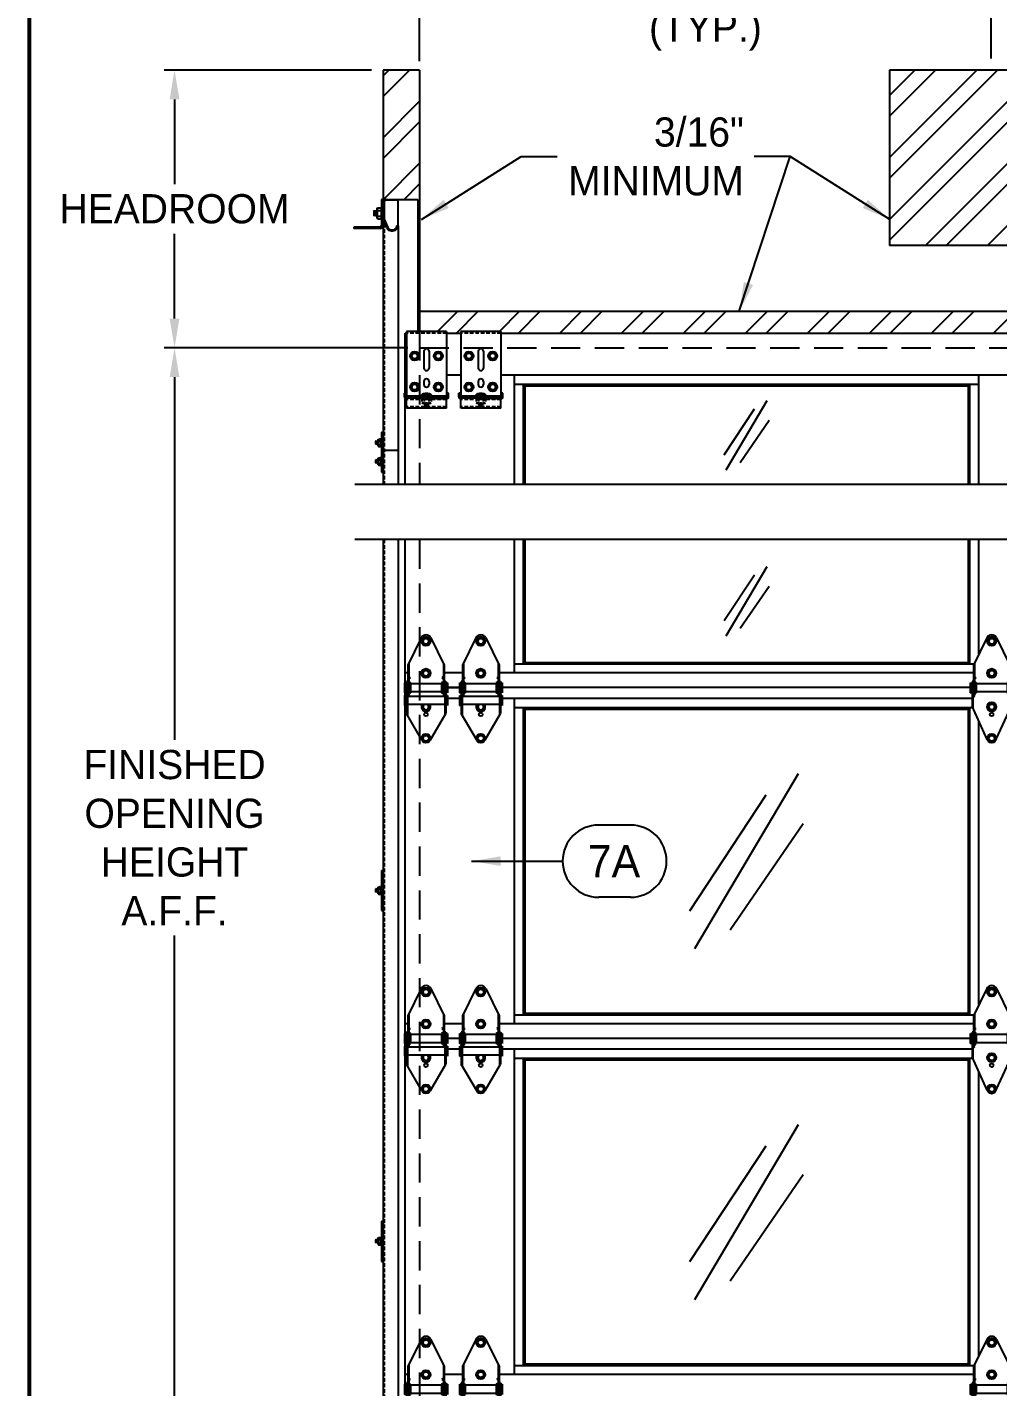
# Model space of a CAD drawing. Extents: x 541 to 3394, y 680 to 943.
# Drawn here: x 3056.9 to 3123.3, y 764.3 to 857.3 of the extents above; entities that cross this region are included whole.
import ezdxf

# ---------------------------------------------------------------- set-up
doc = ezdxf.new("R2010")
doc.units = 0
doc.header["$MEASUREMENT"] = 0
for name, pattern in [('CENTER', [2, 1.25, -0.25, 0.25, -0.25]), ('CENTER2', [1.125, 0.75, -0.125, 0.125, -0.125]), ('HIDDEN', [0.375, 0.25, -0.125])]:
    doc.linetypes.add(name, pattern=pattern)
doc.layers.get('0').update_dxf_attribs({"linetype": 'CONTINUOUS'})
doc.layers.get('DEFPOINTS').update_dxf_attribs({"linetype": 'CONTINUOUS'})
for name, color, linetype in [('CENTER2', 1, 'CENTER2'), ('CENTERLINES', 5, 'CENTER'), ('HEAVY', 5, 'CONTINUOUS'), ('LIGHT', 1, 'CONTINUOUS'), ('MEDIUM', 2, 'CONTINUOUS'), ('RED', 1, 'CONTINUOUS'), ('SHAFT', 3, 'CONTINUOUS'), ('XLIGHT', 3, 'CONTINUOUS')]:
    doc.layers.add(name, color=color, linetype=linetype)
doc.dimstyles.get("Standard").update_dxf_attribs({"dimtxt": 2, "dimasz": 2, "dimexe": 0.7, "dimexo": 0.8, "dimgap": 0.7, "dimtad": 0, "dimtih": 1, "dimtoh": 1, "dimdec": 4, "dimzin": 0, "dimtxsty": 'STANDARD', "dimcen": 0.09, "dimazin": 3, "dimtfac": 1, "dimtdec": 4, "dimtofl": 0, "dimtmove": 0, "dimatfit": 3, "dimtolj": 1, "dimtzin": 0})
pattern_1 = [(45, (-3103.1818, -756.8592), (-2.1213203, 2.1213203), []), (45, (-3101.7676, -756.8592), (-2.1213203, 2.1213203), [])]

# ---------------------------------------------------------------- blocks, each defined once
blk = doc.blocks.new('*D3')
at = {"color": 0, "linetype": 'BYBLOCK'}
for p, q in [((3082.928, 835.374), (3066.244, 835.374)), ((3066.944, 833.374), (3066.944, 808.557)), ((3066.944, 717.486), (3066.944, 795.157)), ((3069.091, 715.486), (3066.244, 715.486))]:
    blk.add_line(p, q, dxfattribs=at)
for points in [[(3066.61, 833.374), (3067.277, 833.374), (3066.944, 835.374)], [(3066.61, 717.486), (3067.277, 717.486), (3066.944, 715.486)]]:
    blk.add_solid(points, dxfattribs=at)
at = {"layer": 'DEFPOINTS', "color": 0, "linetype": 'BYBLOCK'}
for p in [(3066.944, 835.374), (3083.728, 835.374), (3069.891, 715.486)]:
    blk.add_point(p, dxfattribs=at)
at = {"color": 0, "linetype": 'BYBLOCK', "insert": (3066.944, 801.857), "char_height": 2, "attachment_point": 5}
blk.add_mtext('\\A1;FINISHED\\POPENING\\PHEIGHT\\PA.F.F.', dxfattribs=at)
blk = doc.blocks.new('*D5')
at = {"color": 0, "linetype": 'BYBLOCK'}
for p, q in [((3083.728, 855.174), (3083.728, 861.043)), ((3122.858, 855.174), (3122.858, 861.043)), ((3085.728, 860.343), (3089.259, 860.343)), ((3120.858, 860.343), (3117.326, 860.343))]:
    blk.add_line(p, q, dxfattribs=at)
for points in [[(3085.728, 860.676), (3085.728, 860.01), (3083.728, 860.343)], [(3120.858, 860.676), (3120.858, 860.01), (3122.858, 860.343)]]:
    blk.add_solid(points, dxfattribs=at)
at = {"layer": 'DEFPOINTS', "color": 0, "linetype": 'BYBLOCK'}
for p in [(3122.858, 860.343), (3083.728, 854.374), (3122.858, 854.374)]:
    blk.add_point(p, dxfattribs=at)
at = {"color": 0, "linetype": 'BYBLOCK', "insert": (3103.293, 860.343), "char_height": 2, "attachment_point": 5}
blk.add_mtext('\\A1;1/2 OF A STEEL\\PFRAMED OPENING\\P(TYP.)', dxfattribs=at)
blk = doc.blocks.new('*D6')
at = {"color": 0, "linetype": 'BYBLOCK'}
for p, q in [((3080.428, 854.374), (3066.244, 854.374)), ((3066.944, 852.374), (3066.944, 846.574)), ((3066.944, 837.374), (3066.944, 843.174)), ((3082.928, 835.374), (3066.244, 835.374))]:
    blk.add_line(p, q, dxfattribs=at)
for points in [[(3066.61, 852.374), (3067.277, 852.374), (3066.944, 854.374)], [(3066.61, 837.374), (3067.277, 837.374), (3066.944, 835.374)]]:
    blk.add_solid(points, dxfattribs=at)
at = {"layer": 'DEFPOINTS', "color": 0, "linetype": 'BYBLOCK'}
for p in [(3081.228, 854.374), (3066.944, 835.374), (3083.728, 835.374)]:
    blk.add_point(p, dxfattribs=at)
at = {"color": 0, "linetype": 'BYBLOCK', "insert": (3066.944, 844.874), "char_height": 2, "attachment_point": 5}
blk.add_mtext('\\A1;HEADROOM', dxfattribs=at)
blk = doc.blocks.new('*D7')
at = {"color": 0, "linetype": 'BYBLOCK'}
for p, q in [((3083.728, 854.975), (3083.728, 868.589)), ((3204.728, 855.174), (3204.728, 868.589)), ((3085.728, 867.889), (3122.893, 867.889)), ((3202.728, 867.889), (3165.626, 867.889))]:
    blk.add_line(p, q, dxfattribs=at)
for points in [[(3085.728, 868.223), (3085.728, 867.556), (3083.728, 867.889)], [(3202.728, 868.223), (3202.728, 867.556), (3204.728, 867.889)]]:
    blk.add_solid(points, dxfattribs=at)
at = {"layer": 'DEFPOINTS', "color": 0, "linetype": 'BYBLOCK'}
for p in [(3083.728, 867.889), (3083.728, 854.175), (3204.728, 854.374)]:
    blk.add_point(p, dxfattribs=at)
at = {"color": 0, "linetype": 'BYBLOCK', "insert": (3144.26, 867.889), "char_height": 2, "attachment_point": 5}
blk.add_mtext('\\A1;FINISHED OPENING WIDTH', dxfattribs=at)
blk = doc.blocks.new('A$C66513317')
at = {"layer": 'LIGHT', "color": 1}
for p, q in [((0.008, 1.5), (0, 1.483)), ((0, 1.437), (0.008, 1.5)), ((0, 1.284), (0, 1.483)), ((0.023, 1.466), (0, 1.329)), ((0.008, 1.284), (0, 1.284)), ((0.023, 1.466), (0.008, 1.5)), ((0.008, 1.284), (0.039, 1.466)), ((0.023, 1.25), (0.008, 1.284)), ((0.023, 1.25), (0.055, 1.5)), ((0.039, 1.466), (0.023, 1.466)), ((0.023, 1.25), (0.039, 1.284)), ((0.055, 1.5), (0.039, 1.466)), ((0.07, 1.466), (0.039, 1.284)), ((0.055, 1.284), (0.039, 1.284)), ((0.07, 1.466), (0.055, 1.5)), ((0.055, 1.284), (0.086, 1.466)), ((0.07, 1.25), (0.055, 1.284)), ((0.07, 1.25), (0.102, 1.5)), ((0.086, 1.466), (0.07, 1.466)), ((0.07, 1.25), (0.086, 1.284)), ((0.102, 1.5), (0.086, 1.466)), ((0.117, 1.466), (0.086, 1.284)), ((0.102, 1.284), (0.086, 1.284)), ((0.117, 1.466), (0.102, 1.5)), ((0.102, 1.284), (0.133, 1.466)), ((0.117, 1.25), (0.102, 1.284)), ((0.117, 1.25), (0.148, 1.5)), ((0.133, 1.466), (0.117, 1.466)), ((0.117, 1.25), (0.133, 1.284)), ((0.148, 1.5), (0.133, 1.466)), ((0.152, 1.397), (0.133, 1.284)), ((0.148, 1.284), (0.133, 1.284)), ((0.152, 1.492), (0.148, 1.5)), ((0.148, 1.284), (0.152, 1.306)), ((0.152, 1.276), (0.148, 1.284)), ((0.152, 1.594), (0.172, 1.627)), ((0.152, 1.156), (0.152, 1.594)), ((0.152, 1.156), (0.172, 1.122)), ((0.172, 1.627), (0.34, 1.627)), ((0.172, 1.501), (0.34, 1.501)), ((0.172, 1.249), (0.34, 1.249)), ((0.172, 1.122), (0.34, 1.122)), ((0.34, 1.687), (0.377, 1.687)), ((0.34, 1.062), (0.34, 1.687)), ((0.34, 1.062), (0.377, 1.062))]:
    blk.add_line(p, q, dxfattribs=at)
for centre, radius, start, end in [((0.429, 1.604), 0.277, 182.12184, 201.72471), ((0.584, 1.373), 0.432, 162.70803, 196.69401), ((0.429, 1.146), 0.277, 158.27529, 177.87816)]:
    blk.add_arc(centre, radius, start, end, dxfattribs=at)
at = {"layer": 'SHAFT', "color": 2}
for p, q in [((0.377, 2.75), (0.497, 2.75)), ((0.377, 2.75), (0.377, 0)), ((0.497, 2.75), (0.497, 0)), ((0.377, 0), (0.497, 0))]:
    blk.add_line(p, q, dxfattribs=at)
blk = doc.blocks.new('A$C56B46C00')
at = {"color": 2}
for p, q in [((1.88, 114.122), (2, 114.122)), ((1.88, 111.372), (2, 111.372))]:
    blk.add_line(p, q, dxfattribs=at)
at = {"layer": 'LIGHT', "color": 1}
for p, q in [((1.585, 129.412), (1.614, 129.463)), ((1.585, 128.756), (1.585, 129.412)), ((1.614, 129.463), (1.866, 129.463)), ((1.895, 129.412), (1.866, 129.463)), ((1.895, 128.756), (1.895, 129.412)), ((1.37, 129.246), (1.387, 129.272)), ((1.387, 129.272), (1.37, 129.062)), ((1.37, 129.246), (1.37, 128.917)), ((1.38, 128.931), (1.37, 128.917)), ((1.411, 129.238), (1.38, 128.931)), ((1.395, 128.931), (1.38, 128.931)), ((1.387, 129.272), (1.411, 129.238)), ((1.395, 128.931), (1.427, 129.238)), ((1.419, 128.897), (1.395, 128.931)), ((1.427, 129.238), (1.411, 129.238)), ((1.45, 129.272), (1.419, 128.897)), ((1.442, 128.931), (1.419, 128.897)), ((1.427, 129.238), (1.45, 129.272)), ((1.473, 129.238), (1.442, 128.931)), ((1.458, 128.931), (1.442, 128.931)), ((1.45, 129.272), (1.473, 129.238)), ((1.458, 128.931), (1.489, 129.238)), ((1.481, 128.897), (1.458, 128.931)), ((1.489, 129.238), (1.473, 129.238)), ((1.512, 129.272), (1.481, 128.897)), ((1.505, 128.931), (1.481, 128.897)), ((1.489, 129.238), (1.512, 129.272)), ((1.536, 129.238), (1.505, 128.931)), ((1.52, 128.931), (1.505, 128.931)), ((1.512, 129.272), (1.536, 129.238)), ((1.52, 128.931), (1.552, 129.238)), ((1.544, 128.897), (1.52, 128.931)), ((1.552, 129.238), (1.536, 129.238)), ((1.575, 129.272), (1.544, 128.897)), ((1.567, 128.931), (1.544, 128.897)), ((1.552, 129.238), (1.575, 129.272)), ((1.585, 129.104), (1.567, 128.931)), ((1.583, 128.931), (1.567, 128.931)), ((1.575, 129.272), (1.585, 129.258)), ((1.583, 128.931), (1.585, 128.951)), ((1.585, 128.928), (1.583, 128.931)), ((1.585, 128.756), (1.614, 128.705)), ((1.614, 129.273), (1.866, 129.273)), ((1.614, 128.895), (1.866, 128.895)), ((1.614, 128.705), (1.866, 128.705)), ((1.895, 128.756), (1.866, 128.705)), ((1.503, 113.45), (1.511, 113.512)), ((1.511, 113.512), (1.503, 113.495)), ((1.527, 113.478), (1.511, 113.512)), ((1.527, 113.262), (1.558, 113.512)), ((1.558, 113.512), (1.543, 113.478)), ((1.574, 113.478), (1.558, 113.512)), ((1.574, 113.262), (1.605, 113.512)), ((1.605, 113.512), (1.589, 113.478)), ((1.621, 113.478), (1.605, 113.512)), ((1.621, 113.262), (1.652, 113.512)), ((1.652, 113.512), (1.636, 113.478)), ((1.656, 113.504), (1.652, 113.512)), ((1.656, 113.606), (1.675, 113.64)), ((1.656, 113.168), (1.656, 113.606)), ((1.675, 113.64), (1.843, 113.64)), ((1.675, 113.513), (1.843, 113.513)), ((1.843, 113.075), (1.843, 113.7)), ((1.843, 113.7), (1.88, 113.7)), ((1.503, 113.296), (1.503, 113.495)), ((1.527, 113.478), (1.503, 113.342)), ((1.511, 113.296), (1.503, 113.296)), ((1.511, 113.296), (1.543, 113.478)), ((1.527, 113.262), (1.511, 113.296)), ((1.543, 113.478), (1.527, 113.478)), ((1.527, 113.262), (1.543, 113.296)), ((1.574, 113.478), (1.543, 113.296)), ((1.558, 113.296), (1.543, 113.296)), ((1.558, 113.296), (1.589, 113.478)), ((1.574, 113.262), (1.558, 113.296)), ((1.589, 113.478), (1.574, 113.478)), ((1.574, 113.262), (1.589, 113.296)), ((1.621, 113.478), (1.589, 113.296)), ((1.605, 113.296), (1.589, 113.296)), ((1.605, 113.296), (1.636, 113.478)), ((1.621, 113.262), (1.605, 113.296)), ((1.636, 113.478), (1.621, 113.478)), ((1.621, 113.262), (1.636, 113.296)), ((1.656, 113.409), (1.636, 113.296)), ((1.652, 113.296), (1.636, 113.296)), ((1.652, 113.296), (1.656, 113.318)), ((1.656, 113.288), (1.652, 113.296)), ((1.656, 113.168), (1.675, 113.135)), ((1.675, 113.261), (1.843, 113.261)), ((1.675, 113.135), (1.843, 113.135)), ((1.843, 113.075), (1.88, 113.075)), ((1.511, 112.231), (1.503, 112.214)), ((1.503, 112.168), (1.511, 112.231)), ((1.503, 112.015), (1.503, 112.214)), ((1.527, 112.197), (1.503, 112.06)), ((1.511, 112.015), (1.503, 112.015)), ((1.527, 112.197), (1.511, 112.231)), ((1.511, 112.015), (1.543, 112.197)), ((1.527, 111.981), (1.511, 112.015)), ((1.527, 111.981), (1.558, 112.231)), ((1.543, 112.197), (1.527, 112.197)), ((1.527, 111.981), (1.543, 112.015)), ((1.558, 112.231), (1.543, 112.197)), ((1.574, 112.197), (1.543, 112.015)), ((1.558, 112.015), (1.543, 112.015)), ((1.574, 112.197), (1.558, 112.231)), ((1.558, 112.015), (1.589, 112.197)), ((1.574, 111.981), (1.558, 112.015)), ((1.574, 111.981), (1.605, 112.231)), ((1.589, 112.197), (1.574, 112.197)), ((1.574, 111.981), (1.589, 112.015)), ((1.605, 112.231), (1.589, 112.197)), ((1.621, 112.197), (1.589, 112.015)), ((1.605, 112.015), (1.589, 112.015)), ((1.621, 112.197), (1.605, 112.231)), ((1.605, 112.015), (1.636, 112.197)), ((1.621, 111.981), (1.605, 112.015)), ((1.621, 111.981), (1.652, 112.231)), ((1.636, 112.197), (1.621, 112.197)), ((1.621, 111.981), (1.636, 112.015)), ((1.652, 112.231), (1.636, 112.197)), ((1.656, 112.128), (1.636, 112.015)), ((1.652, 112.015), (1.636, 112.015)), ((1.656, 112.223), (1.652, 112.231)), ((1.652, 112.015), (1.656, 112.037)), ((1.656, 112.007), (1.652, 112.015)), ((1.656, 112.325), (1.675, 112.358)), ((1.656, 111.887), (1.656, 112.325)), ((1.656, 111.887), (1.675, 111.853)), ((1.675, 112.358), (1.843, 112.358)), ((1.675, 112.232), (1.843, 112.232)), ((1.675, 111.98), (1.843, 111.98)), ((1.675, 111.853), (1.843, 111.853)), ((1.843, 112.418), (1.88, 112.418)), ((1.843, 111.793), (1.843, 112.418)), ((1.843, 111.793), (1.88, 111.793))]:
    blk.add_line(p, q, dxfattribs=at)
for centre, radius, start, end in [((2.001, 129.428), 0.416, 182.12184, 201.72471), ((1.479, 129.428), 0.416, 338.27529, 357.87816), ((2.212, 129.084), 0.627, 162.42253, 197.57747), ((2.001, 128.741), 0.416, 158.27529, 177.87816), ((1.268, 129.084), 0.627, 342.42253, 17.57747), ((1.479, 128.741), 0.416, 2.12184, 21.72471), ((1.933, 113.616), 0.277, 182.12184, 201.72471), ((2.088, 113.385), 0.432, 162.70803, 196.69401), ((1.933, 113.158), 0.277, 158.27529, 177.87816), ((1.933, 112.335), 0.277, 182.12184, 201.72471), ((2.088, 112.104), 0.432, 162.70803, 196.69401), ((1.933, 111.877), 0.277, 158.27529, 177.87816)]:
    blk.add_arc(centre, radius, start, end, dxfattribs=at)
at = {"layer": 'RED', "color": 1, "linetype": 'HIDDEN'}
for p, q in [((2.066, 128.753), (2.066, 110.527)), ((2.066, 106.764), (2.066, 0))]:
    blk.add_line(p, q, dxfattribs=at)
at = {"layer": 'SHAFT', "color": 3}
for p, q in [((1.998, 130.046), (1.895, 130.046)), ((1.895, 130.046), (1.895, 128.255)), ((2, 130.046), (2, 128.255)), ((0, 128.151), (0, 128.046)), ((1.791, 128.151), (0, 128.151)), ((1.791, 128.046), (0, 128.046))]:
    blk.add_line(p, q, dxfattribs=at)
at = {"layer": 'SHAFT', "color": 2}
for p, q in [((2, 130.046), (4.375, 130.046)), ((2.105, 130.046), (2.105, 130.02)), ((4.375, 130.046), (4.375, 121.011)), ((1.88, 114.122), (1.88, 111.372)), ((2, 114.122), (2, 111.372))]:
    blk.add_line(p, q, dxfattribs=at)
at = {"layer": 'SHAFT', "color": 5}
for p, q in [((2, 129.842), (2, 128.753)), ((2.066, 129.842), (2.066, 128.752)), ((2.204, 130.046), (3, 130.046)), ((3, 129.98), (2.204, 129.98)), ((2.998, 129.98), (2.998, 128.24)), ((3, 130.046), (3, 129.98)), ((2, 128.753), (2, 110.527)), ((2.247, 128.092), (2.018, 128.66)), ((2.079, 128.685), (2.308, 128.117)), ((2.55, 127.954), (2.662, 127.954)), ((2.55, 127.888), (2.662, 127.888)), ((2.903, 128.117), (2.959, 128.256)), ((2.959, 128.256), (3.02, 128.231)), ((3.02, 128.231), (2.964, 128.092)), ((3.02, 128.231), (3.02, 110.527)), ((2, 112.888), (3.02, 112.888)), ((2, 106.764), (2, 0)), ((3.02, 106.764), (3.02, 0)), ((2, 0), (3.02, 0))]:
    blk.add_line(p, q, dxfattribs=at)
for centre, radius, start, end in [((2.204, 129.842), 0.204, 90, 180), ((2.204, 129.842), 0.138, 90, 180), ((2.245, 128.753), 0.245, 180, 202), ((2.245, 128.753), 0.179, 180, 202), ((2.55, 128.215), 0.327, 202, 270), ((2.55, 128.215), 0.261, 202, 270), ((2.662, 128.215), 0.261, 270, 338), ((2.662, 128.215), 0.327, 270, 338)]:
    blk.add_arc(centre, radius, start, end, dxfattribs=at)
at = {"layer": 'SHAFT', "color": 3}
for radius in [0.209, 0.105]:
    blk.add_arc((1.791, 128.255), radius, 270, 0, dxfattribs=at)
for p in [(1.503, 81.376), (1.503, 57.376), (1.503, 33.376), (1.503, 9.376)]:
    blk.add_blockref('A$C66513317', p)
blk = doc.blocks.new('A$C6044527D')
h = blk.add_hatch()
h.set_pattern_fill('ANSI32', scale=8, style=0)
h.set_pattern_definition(pattern_1)
h.paths.add_polyline_path([(7.025, 138.888), (4.525, 138.888), (4.525, 130.046), (6.902, 130.046), (6.902, 121.011), (7.025, 121.011)])
h = blk.add_hatch()
h.set_pattern_fill('ANSI32', scale=8, style=0)
h.set_pattern_definition([(45, (-3076.703, -715.4857), (-2.1213203, 2.1213203), []), (45, (-3075.2887, -715.4857), (-2.1213203, 2.1213203), [])])
h.paths.add_polyline_path([(39.191, 138.888), (39.191, 126.888), (53.191, 126.888), (53.191, 138.888)])
h = blk.add_hatch()
h.set_pattern_fill('ANSI32', scale=8, style=0)
h.set_pattern_definition(pattern_1)
h.paths.add_polyline_path([(7.025, 122.388), (7.025, 121.011), (8.837, 121.011), (8.837, 120.888), (9.837, 120.888), (9.837, 121.011), (12.587, 121.011), (12.587, 120.888), (72.756, 120.888), (72.756, 122.388)])
at = {"color": 7}
for p, q in [((7.025, 138.888), (4.525, 138.888)), ((53.191, 138.888), (39.191, 138.888)), ((53.191, 126.888), (39.191, 126.888))]:
    blk.add_line(p, q, dxfattribs=at)
at = {"layer": 'SHAFT', "color": 7, "linetype": 'CONTINUOUS', "ltscale": 8}
for p, q in [((4.525, 138.888), (4.525, 130.046)), ((7.025, 138.888), (7.025, 121.011)), ((39.191, 138.888), (39.191, 126.888)), ((7.025, 122.388), (72.756, 122.388))]:
    blk.add_line(p, q, dxfattribs=at)
at = {"layer": 'SHAFT', "color": 7, "linetype": 'HIDDEN', "ltscale": 8}
for p, q in [((7.025, 121.011), (7.025, 110.527)), ((7.025, 119.888), (72.756, 119.888)), ((7.025, 106.764), (7.025, 0.751))]:
    blk.add_line(p, q, dxfattribs=at)
blk = doc.blocks.new('A$C7B666D18')
at = {"layer": 'CENTERLINES', "color": 1, "linetype": 'CONTINUOUS'}
for p, q in [((55.298, 112.463), (0, 112.463)), ((55.298, 108.7), (0, 108.7))]:
    blk.add_line(p, q, dxfattribs=at)
blk = doc.blocks.new('A$C23422A5C')
at = {"layer": 'HEAVY', "color": 2}
for p, q in [((2.891, 5.25), (0.141, 5.25)), ((0.141, 5.25), (0.141, 0.687)), ((2.891, 5.25), (2.891, 0.687)), ((1.344, 3.891), (1.344, 2.734)), ((1.688, 3.891), (1.688, 2.734)), ((0.094, 1.031), (0, 1.031)), ((0, 0.781), (0, 1.031)), ((0.094, 0.75), (0.094, 1.031)), ((1.344, 1.828), (1.344, 1.609)), ((1.688, 1.828), (1.688, 1.609)), ((2.938, 0.75), (2.938, 1.031)), ((3.031, 1.031), (2.938, 1.031)), ((3.031, 0.781), (3.031, 1.031)), ((2.891, 0.81), (0.141, 0.81)), ((2.891, 0.687), (0.141, 0.687)), ((0.141, 0), (0.141, 0.594)), ((2.875, 0.687), (0.156, 0.687)), ((2.875, 0.687), (0.156, 0.687)), ((2.891, 0.594), (2.891, 0.689)), ((2.891, 0), (2.891, 0.594)), ((2.891, 0), (0.141, 0))]:
    blk.add_line(p, q, dxfattribs=at)
at = {"layer": 'HEAVY', "color": 7}
blk.add_line((0.141, 0.594), (0.141, 0.689), dxfattribs=at)
at = {"layer": 'HEAVY', "color": 1, "linetype": 'CONTINUOUS'}
for p, q in [((1.891, 0.873), (1.141, 0.873)), ((1.141, 0.873), (1.141, 0.81)), ((1.891, 0.81), (1.141, 0.81)), ((1.891, 0.81), (1.141, 0.81)), ((1.891, 0.873), (1.891, 0.81))]:
    blk.add_line(p, q, dxfattribs=at)
at = {"layer": 'HEAVY', "color": 1, "linetype": 'HIDDEN', "ltscale": 0.5}
for p, q in [((1.359, 0.81), (1.359, 0.594)), ((1.672, 0.81), (1.672, 0.594))]:
    blk.add_line(p, q, dxfattribs=at)
at = {"layer": 'HEAVY', "color": 2}
for centre, radius, start, end in [((1.516, 3.891), 0.172, 0, 180), ((1.516, 2.734), 0.172, 180, 0), ((1.516, 1.828), 0.172, 0, 180), ((1.516, 1.609), 0.172, 180, 0), ((0.188, 0.781), 0.188, 180, 270), ((0.156, 0.75), 0.0625, 180, 270), ((2.844, 0.781), 0.188, 270, 0), ((2.875, 0.75), 0.0625, 270, 0)]:
    blk.add_arc(centre, radius, start, end, dxfattribs=at)
at = {"layer": 'HEAVY', "color": 1, "linetype": 'CONTINUOUS'}
blk.add_arc((1.516, 0.373), 0.625, 53.1301, 126.8699, dxfattribs=at)
at = {"layer": 'LIGHT', "color": 1}
for p, q in [((0.577, 3.781), (0.451, 3.562)), ((0.577, 3.781), (0.829, 3.781)), ((0.956, 3.562), (0.829, 3.781)), ((2.202, 3.781), (2.076, 3.562)), ((2.202, 3.781), (2.454, 3.781)), ((2.581, 3.562), (2.454, 3.781)), ((0.451, 3.562), (0.577, 3.344)), ((0.577, 3.344), (0.829, 3.344)), ((0.829, 3.344), (0.956, 3.562)), ((2.076, 3.562), (2.202, 3.344)), ((2.202, 3.344), (2.454, 3.344)), ((2.454, 3.344), (2.581, 3.562)), ((0.577, 1.656), (0.451, 1.437)), ((0.451, 1.437), (0.577, 1.219)), ((0.577, 1.656), (0.829, 1.656)), ((0.577, 1.219), (0.829, 1.219)), ((0.956, 1.437), (0.829, 1.656)), ((0.829, 1.219), (0.956, 1.437)), ((2.202, 1.656), (2.076, 1.437)), ((2.076, 1.437), (2.202, 1.219)), ((2.202, 1.656), (2.454, 1.656)), ((2.202, 1.219), (2.454, 1.219)), ((2.581, 1.437), (2.454, 1.656)), ((2.454, 1.219), (2.581, 1.437))]:
    blk.add_line(p, q, dxfattribs=at)
at = {"layer": 'LIGHT', "color": 1, "linetype": 'HIDDEN', "ltscale": 0.5}
for p, q in [((1.242, 0.594), (1.2, 0.569)), ((1.2, 0.569), (1.2, 0.359)), ((1.242, 0.335), (1.2, 0.359)), ((1.789, 0.594), (1.242, 0.594)), ((1.789, 0.335), (1.242, 0.335)), ((1.358, 0.569), (1.358, 0.359)), ((1.359, 0.328), (1.369, 0.335)), ((1.359, 0.328), (1.672, 0.297)), ((1.393, 0.305), (1.359, 0.328)), ((1.359, 0.265), (1.393, 0.289)), ((1.359, 0.265), (1.393, 0.289)), ((1.359, 0.265), (1.672, 0.234)), ((1.393, 0.242), (1.359, 0.265)), ((1.359, 0.203), (1.393, 0.226)), ((1.359, 0.203), (1.393, 0.226)), ((1.359, 0.203), (1.672, 0.172)), ((1.393, 0.18), (1.359, 0.203)), ((1.359, 0.14), (1.393, 0.164)), ((1.359, 0.14), (1.393, 0.164)), ((1.359, 0.14), (1.672, 0.109)), ((1.393, 0.117), (1.359, 0.14)), ((1.359, 0.078), (1.393, 0.101)), ((1.359, 0.078), (1.393, 0.101)), ((1.359, 0.078), (1.534, 0.06)), ((1.385, 0.06), (1.359, 0.078)), ((1.385, 0.06), (1.652, 0.06)), ((1.638, 0.273), (1.393, 0.305)), ((1.638, 0.273), (1.393, 0.305)), ((1.393, 0.305), (1.393, 0.289)), ((1.393, 0.305), (1.393, 0.289)), ((1.393, 0.289), (1.638, 0.258)), ((1.393, 0.289), (1.638, 0.258)), ((1.638, 0.211), (1.393, 0.242)), ((1.638, 0.211), (1.393, 0.242)), ((1.393, 0.242), (1.393, 0.226)), ((1.393, 0.242), (1.393, 0.226)), ((1.393, 0.226), (1.638, 0.195)), ((1.393, 0.226), (1.638, 0.195)), ((1.638, 0.148), (1.393, 0.18)), ((1.638, 0.148), (1.393, 0.18)), ((1.393, 0.18), (1.393, 0.164)), ((1.393, 0.18), (1.393, 0.164)), ((1.393, 0.164), (1.638, 0.133)), ((1.393, 0.164), (1.638, 0.133)), ((1.638, 0.086), (1.393, 0.117)), ((1.638, 0.086), (1.393, 0.117)), ((1.393, 0.117), (1.393, 0.101)), ((1.393, 0.117), (1.393, 0.101)), ((1.393, 0.101), (1.638, 0.07)), ((1.393, 0.101), (1.638, 0.07)), ((1.521, 0.335), (1.638, 0.32)), ((1.638, 0.336), (1.638, 0.32)), ((1.638, 0.335), (1.638, 0.32)), ((1.638, 0.32), (1.672, 0.297)), ((1.638, 0.32), (1.672, 0.297)), ((1.672, 0.297), (1.638, 0.273)), ((1.672, 0.297), (1.638, 0.273)), ((1.638, 0.273), (1.638, 0.258)), ((1.638, 0.273), (1.638, 0.258)), ((1.638, 0.258), (1.672, 0.234)), ((1.638, 0.258), (1.672, 0.234)), ((1.672, 0.234), (1.638, 0.211)), ((1.672, 0.234), (1.638, 0.211)), ((1.638, 0.211), (1.638, 0.195)), ((1.638, 0.211), (1.638, 0.195)), ((1.638, 0.195), (1.672, 0.172)), ((1.638, 0.195), (1.672, 0.172)), ((1.672, 0.172), (1.638, 0.148)), ((1.672, 0.172), (1.638, 0.148)), ((1.638, 0.148), (1.638, 0.133)), ((1.638, 0.148), (1.638, 0.133)), ((1.638, 0.133), (1.672, 0.109)), ((1.638, 0.133), (1.672, 0.109)), ((1.672, 0.109), (1.638, 0.086)), ((1.672, 0.109), (1.638, 0.086)), ((1.638, 0.086), (1.638, 0.07)), ((1.638, 0.086), (1.638, 0.07)), ((1.638, 0.07), (1.652, 0.06)), ((1.638, 0.07), (1.652, 0.06)), ((1.674, 0.569), (1.674, 0.359)), ((1.789, 0.594), (1.831, 0.569)), ((1.789, 0.335), (1.831, 0.359)), ((1.831, 0.569), (1.831, 0.359))]:
    blk.add_line(p, q, dxfattribs=at)
at = {"layer": 'LIGHT', "color": 1}
for centre, radius in [((0.703, 3.562), 0.312), ((0.703, 3.562), 0.219), ((0.703, 3.562), 0.193), ((2.328, 3.562), 0.312), ((2.328, 3.562), 0.219), ((2.328, 3.562), 0.193), ((0.703, 1.437), 0.312), ((0.703, 1.437), 0.219), ((0.703, 1.437), 0.193), ((2.328, 1.437), 0.312), ((2.328, 1.437), 0.219), ((2.328, 1.437), 0.193)]:
    blk.add_circle(centre, radius, dxfattribs=at)
at = {"layer": 'LIGHT', "color": 1, "linetype": 'HIDDEN', "ltscale": 0.5}
for centre, radius, start, end in [((1.23, 0.247), 0.347, 68.27529, 87.87816), ((1.23, 0.682), 0.347, 272.12184, 291.72471), ((1.518, 0.054), 0.54, 73.30599, 107.29197), ((1.518, 0.875), 0.54, 252.70803, 286.69401), ((1.802, 0.247), 0.347, 92.12184, 111.72471), ((1.802, 0.682), 0.347, 248.27529, 267.87816)]:
    blk.add_arc(centre, radius, start, end, dxfattribs=at)
at = {"layer": 'MEDIUM', "color": 1}
for p, q in [((1.344, 0.81), (1.344, 0.687)), ((1.688, 0.81), (1.688, 0.687))]:
    blk.add_line(p, q, dxfattribs=at)
at = {"layer": 'RED', "color": 1, "linetype": 'HIDDEN'}
for p, q in [((2.891, 5.127), (0.141, 5.127)), ((2.891, 0.594), (0.141, 0.594)), ((2.891, 0.094), (0.141, 0.094)), ((0.484, 0.687), (0.484, 0.594)), ((0.797, 0.687), (0.797, 0.594)), ((2.234, 0.687), (2.234, 0.594)), ((2.547, 0.687), (2.547, 0.594))]:
    blk.add_line(p, q, dxfattribs=at)
blk = doc.blocks.new('A$C4B1C1075')
at = {"color": 9}
for p, q in [((7.547, 20.757), (39.339, 20.757)), ((8.165, 13.889), (8.165, 20.757)), ((38.72, 13.889), (38.72, 20.757)), ((8.165, 1.618), (8.165, 10.126)), ((38.72, 1.618), (38.72, 10.126)), ((7.547, 1.618), (39.002, 1.618))]:
    blk.add_line(p, q, dxfattribs=at)
at = {"color": 1}
for p, q in [((8.165, 20.655), (38.72, 20.655)), ((8.267, 13.889), (8.267, 20.655)), ((38.618, 13.889), (38.618, 20.655)), ((8.267, 1.72), (8.267, 10.126)), ((38.618, 1.72), (38.618, 10.126)), ((8.165, 1.72), (38.72, 1.72))]:
    blk.add_line(p, q, dxfattribs=at)
at = {"color": 4}
for p, q in [((22.039, 14.9), (24.846, 19.643)), ((21.9, 15.929), (23.973, 19.066)), ((22.995, 15.407), (24.976, 18.289)), ((21.9, 4.58), (23.973, 7.717)), ((22.039, 3.552), (24.846, 8.295)), ((22.995, 4.058), (24.976, 6.94))]:
    blk.add_line(p, q, dxfattribs=at)
at = {"layer": 'XLIGHT', "color": 33}
for p, q in [((0.047, 24.25), (0.141, 24.25)), ((0.047, 20.154), (0.047, 24.25)), ((2.891, 24.25), (3.859, 24.25)), ((6.609, 24.25), (66.778, 24.25)), ((3.859, 21.375), (2.891, 21.375)), ((66.778, 21.375), (6.609, 21.375)), ((7.547, 13.889), (7.547, 21.375)), ((39.339, 13.889), (39.339, 21.375)), ((0.047, 13.889), (0.047, 19.78)), ((0.047, 0.312), (0.047, 10.126)), ((7.547, 1), (7.547, 10.126)), ((39.339, 2.304), (39.339, 10.126)), ((0.234, 1), (0.047, 1)), ((3.984, 1), (2.734, 1)), ((38.964, 1), (6.484, 1)), ((2.953, 0), (3.766, 0)), ((38.745, 0), (6.703, 0))]:
    blk.add_line(p, q, dxfattribs=at)
for p in [(0, 19.123), (3.719, 19.123)]:
    blk.add_blockref('A$C23422A5C', p)
blk = doc.blocks.new('A$C38753813')
at = {"layer": 'CENTER2', "color": 1}
blk.add_line((1.677, 6.959), (1.677, 6.959), dxfattribs=at)
at = {"layer": 'LIGHT', "color": 1}
for p, q in [((1.216, 6.958), (1.343, 7.177)), ((1.343, 6.739), (1.216, 6.958)), ((1.595, 7.177), (1.343, 7.177)), ((1.595, 6.739), (1.343, 6.739)), ((1.595, 7.177), (1.721, 6.958)), ((1.721, 6.958), (1.595, 6.739)), ((1.216, 4.77), (1.343, 4.989)), ((1.343, 4.552), (1.216, 4.77)), ((1.595, 4.989), (1.343, 4.989)), ((1.595, 4.989), (1.721, 4.77)), ((1.721, 4.77), (1.595, 4.552)), ((1.595, 4.552), (1.343, 4.552)), ((1.216, 2.467), (1.343, 2.686)), ((1.343, 2.248), (1.216, 2.467)), ((1.595, 2.686), (1.343, 2.686)), ((1.595, 2.248), (1.343, 2.248)), ((1.595, 2.686), (1.721, 2.467)), ((1.721, 2.467), (1.595, 2.248)), ((1.218, 0.312), (1.344, 0.531)), ((1.344, 0.094), (1.218, 0.312)), ((1.597, 0.531), (1.344, 0.531)), ((1.597, 0.094), (1.344, 0.094)), ((1.597, 0.531), (1.723, 0.312)), ((1.723, 0.312), (1.597, 0.094))]:
    blk.add_line(p, q, dxfattribs=at)
for centre, radius in [((1.469, 6.958), 0.312), ((1.469, 6.958), 0.219), ((1.469, 6.958), 0.193), ((1.469, 4.77), 0.312), ((1.469, 4.77), 0.219), ((1.469, 4.77), 0.193), ((1.469, 2.467), 0.312), ((1.469, 2.467), 0.219), ((1.469, 2.467), 0.193), ((1.47, 0.312), 0.312), ((1.47, 0.312), 0.219), ((1.47, 0.312), 0.193)]:
    blk.add_circle(centre, radius, dxfattribs=at)
at = {"layer": 'SHAFT', "color": 2}
for p, q in [((1.132, 7.186), (0.219, 5.327)), ((1.805, 7.186), (2.719, 5.327)), ((0.219, 5.327), (0.219, 3.27)), ((0.281, 5.454), (0.281, 3.27)), ((2.656, 5.454), (2.656, 3.27)), ((2.719, 5.327), (2.719, 3.27)), ((0, 4.114), (0.125, 4.052)), ((0, 4.114), (0, 3.427)), ((0.188, 4.208), (0.125, 4.208)), ((0.125, 4.208), (0.125, 2.52)), ((0.188, 4.208), (0.188, 2.384)), ((0.219, 3.786), (0.219, 3.851)), ((0.281, 4.513), (0.377, 4.458)), ((0.377, 4.458), (0.281, 4.391)), ((0.281, 4.177), (0.406, 4.114)), ((0.406, 4.114), (0.406, 3.427)), ((2.531, 4.052), (0.406, 4.052)), ((2.656, 4.177), (2.531, 4.114)), ((2.531, 4.114), (2.531, 3.427)), ((2.656, 4.513), (2.56, 4.458)), ((2.56, 4.458), (2.656, 4.391)), ((2.813, 4.208), (2.75, 4.208)), ((2.75, 4.208), (2.75, 2.384)), ((2.813, 4.208), (2.813, 2.52)), ((2.938, 4.114), (2.813, 4.052)), ((2.938, 4.114), (2.938, 3.427)), ((0, 3.427), (0.125, 3.489)), ((0.188, 3.263), (0.283, 3.208)), ((0.283, 3.208), (0.188, 3.141)), ((0.281, 3.27), (0.219, 3.27)), ((0.281, 3.364), (0.406, 3.427)), ((2.531, 3.489), (0.406, 3.489)), ((2.656, 3.364), (2.531, 3.427)), ((2.75, 3.263), (2.654, 3.208)), ((2.654, 3.208), (2.75, 3.141)), ((2.719, 3.27), (2.656, 3.27)), ((2.938, 3.427), (2.813, 3.489)), ((1.165, 0.245), (0.125, 2.52)), ((1.778, 0.258), (2.813, 2.52))]:
    blk.add_line(p, q, dxfattribs=at)
blk.add_circle((1.469, 1.947), 0.125, dxfattribs=at)
blk.add_arc((1.469, 7.02), 0.375, 26.16851, 153.83149, dxfattribs=at)
blk = doc.blocks.new('A$C37831D1C')
at = {"layer": 'LIGHT', "color": 1}
for p, q in [((1.211, 6.958), (1.338, 7.177)), ((1.338, 6.739), (1.211, 6.958)), ((1.59, 7.177), (1.338, 7.177)), ((1.59, 6.739), (1.338, 6.739)), ((1.59, 7.177), (1.716, 6.958)), ((1.716, 6.958), (1.59, 6.739)), ((1.211, 4.77), (1.338, 4.989)), ((1.338, 4.552), (1.211, 4.77)), ((1.59, 4.989), (1.338, 4.989)), ((1.59, 4.989), (1.716, 4.77)), ((1.716, 4.77), (1.59, 4.552)), ((1.59, 4.552), (1.338, 4.552)), ((1.211, 2.467), (1.302, 2.624)), ((1.338, 2.248), (1.211, 2.467)), ((1.59, 2.248), (1.338, 2.248)), ((1.716, 2.467), (1.59, 2.248)), ((1.626, 2.624), (1.716, 2.467)), ((1.213, 0.313), (1.339, 0.531)), ((1.339, 0.094), (1.213, 0.313)), ((1.592, 0.531), (1.339, 0.531)), ((1.592, 0.094), (1.339, 0.094)), ((1.592, 0.531), (1.718, 0.313)), ((1.718, 0.313), (1.592, 0.094))]:
    blk.add_line(p, q, dxfattribs=at)
at = {"layer": 'LIGHT', "color": 2}
for p, q in [((0.281, 4.513), (0.377, 4.458)), ((0.377, 4.458), (0.281, 4.391)), ((2.656, 4.513), (2.56, 4.458)), ((2.56, 4.458), (2.656, 4.391)), ((0.19, 3.263), (0.286, 3.208)), ((0.286, 3.208), (0.254, 3.186)), ((2.749, 3.263), (2.653, 3.208)), ((2.653, 3.208), (2.685, 3.186))]:
    blk.add_line(p, q, dxfattribs=at)
at = {"layer": 'LIGHT', "color": 1}
for centre, radius in [((1.464, 6.958), 0.312), ((1.464, 6.958), 0.219), ((1.464, 6.958), 0.193), ((1.464, 4.77), 0.312), ((1.464, 4.77), 0.219), ((1.464, 4.77), 0.193), ((1.465, 0.313), 0.312), ((1.465, 0.313), 0.219), ((1.465, 0.313), 0.193)]:
    blk.add_circle(centre, radius, dxfattribs=at)
at = {"layer": 'LIGHT', "color": 2}
blk.add_circle((1.464, 1.947), 0.125, dxfattribs=at)
at = {"layer": 'LIGHT', "color": 1}
for radius, start, end in [(0.312, 149.84192, 30.15808), (0.219, 148.47794, 45.88054), (0.193, 125.47377, 54.52623)]:
    blk.add_arc((1.464, 2.467), radius, start, end, dxfattribs=at)
at = {"layer": 'MEDIUM', "color": 2}
for p, q in [((1.132, 7.186), (0.219, 5.327)), ((1.805, 7.186), (2.719, 5.327)), ((0.219, 5.327), (0.219, 3.27)), ((0.281, 5.454), (0.281, 3.27)), ((2.656, 5.454), (2.656, 3.27)), ((2.719, 5.327), (2.719, 3.27)), ((0, 4.114), (0.125, 4.052)), ((0, 4.114), (0, 3.427)), ((0.125, 4.208), (0.125, 2.02)), ((0.188, 4.208), (0.125, 4.208)), ((0.188, 4.208), (0.188, 1.913)), ((0.281, 4.177), (0.406, 4.114)), ((0.406, 4.114), (0.406, 3.427)), ((2.531, 4.052), (0.406, 4.052)), ((2.656, 4.177), (2.531, 4.114)), ((2.531, 4.114), (2.531, 3.427)), ((2.75, 4.208), (2.75, 1.913)), ((2.813, 4.208), (2.75, 4.208)), ((2.813, 4.208), (2.813, 2.02)), ((2.938, 4.114), (2.813, 4.052)), ((2.938, 4.114), (2.938, 3.427)), ((0, 3.427), (0.125, 3.489)), ((0, 3.249), (0.125, 3.186)), ((0, 3.249), (0, 2.561)), ((2.75, 3.186), (0.188, 3.186)), ((0.281, 3.27), (0.219, 3.27)), ((0.281, 3.364), (0.406, 3.427)), ((2.531, 3.489), (0.406, 3.489)), ((2.656, 3.364), (2.531, 3.427)), ((2.719, 3.27), (2.656, 3.27)), ((2.938, 3.427), (2.813, 3.489)), ((2.938, 3.249), (2.813, 3.186)), ((2.938, 3.249), (2.938, 2.561)), ((0, 2.561), (0.125, 2.624)), ((1.162, 0.238), (0.125, 2.02)), ((2.75, 2.624), (0.188, 2.624)), ((1.763, 0.216), (2.813, 2.02)), ((2.938, 2.561), (2.813, 2.624))]:
    blk.add_line(p, q, dxfattribs=at)
blk.add_arc((1.469, 7.02), 0.375, 26.16851, 153.83149, dxfattribs=at)
blk = doc.blocks.new('A$C380C4592')
at = {"color": 9}
for p, q in [((7.531, 22.632), (38.901, 22.632)), ((8.149, 1.618), (8.149, 22.632)), ((38.705, 1.618), (38.705, 22.632)), ((7.531, 1.618), (38.986, 1.618))]:
    blk.add_line(p, q, dxfattribs=at)
at = {"color": 1}
for p, q in [((8.149, 22.53), (38.705, 22.53)), ((8.251, 1.72), (8.251, 22.53)), ((38.603, 1.72), (38.603, 22.53)), ((8.149, 1.72), (38.705, 1.72))]:
    blk.add_line(p, q, dxfattribs=at)
at = {"color": 4}
for p, q in [((19.883, 6.136), (26.971, 18.114)), ((19.532, 8.734), (24.767, 16.656)), ((22.298, 7.416), (27.299, 14.694))]:
    blk.add_line(p, q, dxfattribs=at)
at = {"layer": 'XLIGHT', "color": 33}
for p, q in [((0.031, 23.447), (0.031, 23.656)), ((3.75, 24), (2.938, 24)), ((3.75, 24), (2.938, 24)), ((38.729, 24), (6.688, 24)), ((0.031, 0.312), (0.031, 22.791)), ((3.75, 23.25), (2.938, 23.25)), ((38.854, 23.25), (6.688, 23.25)), ((7.531, 1), (7.531, 23.25)), ((39.323, 2.304), (39.323, 21.709)), ((0.219, 1), (0.031, 1)), ((3.969, 1), (2.719, 1)), ((38.948, 1), (6.469, 1)), ((3.75, 0), (2.938, 0)), ((38.729, 0), (6.688, 0))]:
    blk.add_line(p, q, dxfattribs=at)
for name, p in [('A$C37831D1C', (0, 20.214)), ('A$C37831D1C', (3.75, 20.214)), ('A$C38753813', (38.729, 20.214))]:
    blk.add_blockref(name, p)
blk = doc.blocks.new('A$C72421806')
at = {"layer": 'LIGHT', "color": 1}
for p, q in [((1.211, 6.958), (1.338, 7.177)), ((1.338, 6.739), (1.211, 6.958)), ((1.59, 7.177), (1.338, 7.177)), ((1.59, 6.739), (1.338, 6.739)), ((1.59, 7.177), (1.716, 6.958)), ((1.716, 6.958), (1.59, 6.739)), ((1.211, 4.77), (1.338, 4.989)), ((1.338, 4.552), (1.211, 4.77)), ((1.59, 4.989), (1.338, 4.989)), ((1.59, 4.989), (1.716, 4.77)), ((1.716, 4.77), (1.59, 4.552)), ((1.59, 4.552), (1.338, 4.552)), ((1.211, 2.467), (1.302, 2.624)), ((1.338, 2.248), (1.211, 2.467)), ((1.59, 2.248), (1.338, 2.248)), ((1.716, 2.467), (1.59, 2.248)), ((1.626, 2.624), (1.716, 2.467)), ((1.213, 0.313), (1.339, 0.531)), ((1.339, 0.094), (1.213, 0.313)), ((1.592, 0.531), (1.339, 0.531)), ((1.592, 0.094), (1.339, 0.094)), ((1.592, 0.531), (1.718, 0.313)), ((1.718, 0.313), (1.592, 0.094))]:
    blk.add_line(p, q, dxfattribs=at)
for centre, radius in [((1.464, 6.958), 0.312), ((1.464, 6.958), 0.219), ((1.464, 6.958), 0.193), ((1.464, 4.77), 0.312), ((1.464, 4.77), 0.219), ((1.464, 4.77), 0.193), ((1.465, 0.313), 0.312), ((1.465, 0.313), 0.219), ((1.465, 0.313), 0.193)]:
    blk.add_circle(centre, radius, dxfattribs=at)
for radius, start, end in [(0.312, 149.84192, 30.15808), (0.219, 148.47794, 45.88054), (0.193, 125.47377, 54.52623)]:
    blk.add_arc((1.464, 2.467), radius, start, end, dxfattribs=at)
at = {"layer": 'MEDIUM', "color": 2}
for p, q in [((1.132, 7.186), (0.219, 5.327)), ((1.805, 7.186), (2.719, 5.327)), ((0.219, 5.327), (0.219, 3.27)), ((0.281, 5.454), (0.281, 3.27)), ((2.656, 5.454), (2.656, 3.27)), ((2.719, 5.327), (2.719, 3.27)), ((0, 4.114), (0, 3.427)), ((0, 4.114), (0.125, 4.052)), ((0.188, 4.208), (0.125, 4.208)), ((0.125, 4.208), (0.125, 2.02)), ((0.188, 4.208), (0.188, 1.913)), ((0.219, 3.723), (0.219, 3.786)), ((0.281, 4.513), (0.377, 4.458)), ((0.377, 4.458), (0.281, 4.391)), ((0.281, 4.177), (0.406, 4.114)), ((0.406, 4.114), (0.406, 3.427)), ((2.531, 4.052), (0.406, 4.052)), ((2.656, 4.177), (2.531, 4.114)), ((2.531, 4.114), (2.531, 3.427)), ((2.656, 4.513), (2.56, 4.458)), ((2.56, 4.458), (2.656, 4.391)), ((2.813, 4.208), (2.75, 4.208)), ((2.75, 4.208), (2.75, 1.913)), ((2.813, 4.208), (2.813, 2.02)), ((2.938, 4.114), (2.813, 4.052)), ((2.938, 4.114), (2.938, 3.427)), ((0, 3.427), (0.125, 3.489)), ((0, 3.249), (0, 2.561)), ((0, 3.249), (0.125, 3.186)), ((2.75, 3.186), (0.188, 3.186)), ((0.19, 3.263), (0.286, 3.208)), ((0.281, 3.27), (0.219, 3.27)), ((0.286, 3.208), (0.254, 3.186)), ((0.281, 3.364), (0.406, 3.427)), ((2.531, 3.489), (0.406, 3.489)), ((2.656, 3.364), (2.531, 3.427)), ((2.749, 3.263), (2.653, 3.208)), ((2.653, 3.208), (2.685, 3.186)), ((2.719, 3.27), (2.656, 3.27)), ((2.938, 3.427), (2.813, 3.489)), ((2.938, 3.249), (2.813, 3.186)), ((2.938, 3.249), (2.938, 2.561)), ((0, 2.561), (0.125, 2.624)), ((1.162, 0.238), (0.125, 2.02)), ((2.75, 2.624), (0.188, 2.624)), ((1.763, 0.216), (2.813, 2.02)), ((2.938, 2.561), (2.813, 2.624))]:
    blk.add_line(p, q, dxfattribs=at)
blk.add_circle((1.464, 1.947), 0.125, dxfattribs=at)
blk.add_arc((1.469, 7.02), 0.375, 26.16851, 153.83149, dxfattribs=at)
blk = doc.blocks.new('A$C05E16477')
at = {"color": 9}
for p, q in [((7.531, 22.632), (38.901, 22.632)), ((8.149, 1.618), (8.149, 22.632)), ((38.705, 1.618), (38.705, 22.632)), ((7.531, 1.618), (38.986, 1.618))]:
    blk.add_line(p, q, dxfattribs=at)
at = {"color": 1}
for p, q in [((8.149, 22.53), (38.705, 22.53)), ((8.251, 1.72), (8.251, 22.53)), ((38.603, 1.72), (38.603, 22.53)), ((8.149, 1.72), (38.705, 1.72))]:
    blk.add_line(p, q, dxfattribs=at)
at = {"color": 4}
for p, q in [((19.883, 6.136), (26.971, 18.114)), ((19.532, 8.734), (24.767, 16.656)), ((22.298, 7.416), (27.299, 14.694))]:
    blk.add_line(p, q, dxfattribs=at)
at = {"layer": 'XLIGHT', "color": 33}
for p, q in [((0.031, 23.447), (0.031, 23.656)), ((3.75, 24), (2.938, 24)), ((3.75, 24), (2.938, 24)), ((38.729, 24), (6.688, 24)), ((0.031, 0.312), (0.031, 22.791)), ((3.75, 23.25), (2.938, 23.25)), ((38.854, 23.25), (6.688, 23.25)), ((7.531, 1), (7.531, 23.25)), ((39.323, 2.304), (39.323, 21.709)), ((0.219, 1), (0.031, 1)), ((3.969, 1), (2.719, 1)), ((38.948, 1), (6.469, 1))]:
    blk.add_line(p, q, dxfattribs=at)
for name, p in [('A$C72421806', (0, 20.214)), ('A$C72421806', (3.75, 20.214)), ('A$C38753813', (38.729, 20.214))]:
    blk.add_blockref(name, p)
blk = doc.blocks.new('A$C1ED46B06')
at = {"layer": 'LIGHT', "color": 1}
for p, q in [((1.211, 6.958), (1.338, 7.177)), ((1.338, 6.739), (1.211, 6.958)), ((1.59, 7.177), (1.338, 7.177)), ((1.59, 6.739), (1.338, 6.739)), ((1.59, 7.177), (1.716, 6.958)), ((1.716, 6.958), (1.59, 6.739)), ((1.211, 4.77), (1.338, 4.989)), ((1.338, 4.552), (1.211, 4.77)), ((1.59, 4.989), (1.338, 4.989)), ((1.59, 4.989), (1.716, 4.77)), ((1.716, 4.77), (1.59, 4.552)), ((1.59, 4.552), (1.338, 4.552)), ((1.211, 2.467), (1.277, 2.581)), ((1.338, 2.248), (1.211, 2.467)), ((1.59, 2.248), (1.338, 2.248)), ((1.716, 2.467), (1.59, 2.248)), ((1.65, 2.581), (1.716, 2.467)), ((1.213, 0.313), (1.339, 0.531)), ((1.339, 0.094), (1.213, 0.313)), ((1.592, 0.531), (1.339, 0.531)), ((1.592, 0.094), (1.339, 0.094)), ((1.592, 0.531), (1.718, 0.313)), ((1.718, 0.313), (1.592, 0.094))]:
    blk.add_line(p, q, dxfattribs=at)
for centre, radius in [((1.464, 6.958), 0.312), ((1.464, 6.958), 0.219), ((1.464, 6.958), 0.193), ((1.464, 4.77), 0.312), ((1.464, 4.77), 0.219), ((1.464, 4.77), 0.193), ((1.465, 0.313), 0.312), ((1.465, 0.313), 0.219), ((1.465, 0.313), 0.193)]:
    blk.add_circle(centre, radius, dxfattribs=at)
for radius, start, end in [(0.312, 158.53824, 21.46176), (0.219, 148.47794, 31.52206), (0.193, 143.62271, 36.37729)]:
    blk.add_arc((1.464, 2.467), radius, start, end, dxfattribs=at)
at = {"layer": 'RED', "color": 2, "linetype": 'CONTINUOUS'}
for p, q in [((1.132, 7.186), (0.219, 5.327)), ((1.805, 7.186), (2.719, 5.327)), ((0.219, 5.327), (0.219, 3.27)), ((0.281, 5.454), (0.281, 3.27)), ((2.656, 5.454), (2.656, 3.27)), ((2.719, 5.327), (2.719, 3.27)), ((0, 4.114), (0, 3.427)), ((0, 4.114), (0.125, 4.052)), ((0.188, 4.208), (0.125, 4.208)), ((0.125, 4.208), (0.125, 2.02)), ((0.188, 4.208), (0.188, 1.913)), ((0.281, 4.513), (0.377, 4.458)), ((0.377, 4.458), (0.281, 4.391)), ((0.281, 4.177), (0.406, 4.114)), ((0.406, 4.114), (0.406, 3.427)), ((2.531, 4.052), (0.406, 4.052)), ((2.656, 4.177), (2.531, 4.114)), ((2.531, 4.114), (2.531, 3.427)), ((2.656, 4.513), (2.56, 4.458)), ((2.56, 4.458), (2.656, 4.391)), ((2.813, 4.208), (2.75, 4.208)), ((2.75, 4.208), (2.75, 1.913)), ((2.813, 4.208), (2.813, 2.02)), ((2.938, 4.114), (2.813, 4.052)), ((2.938, 4.114), (2.938, 3.427)), ((0, 3.427), (0.125, 3.489)), ((0, 3.206), (0.125, 3.144)), ((0, 3.206), (0, 2.519)), ((2.75, 3.144), (0.188, 3.144)), ((0.19, 3.263), (0.286, 3.208)), ((0.286, 3.208), (0.19, 3.141)), ((0.281, 3.27), (0.219, 3.27)), ((0.281, 3.364), (0.406, 3.427)), ((2.531, 3.489), (0.406, 3.489)), ((2.656, 3.364), (2.531, 3.427)), ((2.749, 3.263), (2.653, 3.208)), ((2.653, 3.208), (2.749, 3.141)), ((2.719, 3.27), (2.656, 3.27)), ((2.938, 3.427), (2.813, 3.489)), ((2.938, 3.206), (2.813, 3.144)), ((2.938, 3.206), (2.938, 2.519)), ((0, 2.519), (0.125, 2.581)), ((1.162, 0.238), (0.125, 2.02)), ((2.75, 2.581), (0.188, 2.581)), ((1.763, 0.216), (2.813, 2.02)), ((2.938, 2.519), (2.813, 2.581))]:
    blk.add_line(p, q, dxfattribs=at)
blk.add_circle((1.464, 1.947), 0.125, dxfattribs=at)
blk.add_arc((1.469, 7.02), 0.375, 26.16851, 153.83149, dxfattribs=at)
blk = doc.blocks.new('A$C3AF21C7D')
for name, p in [('A$C1ED46B06', (0, 20.214)), ('A$C1ED46B06', (3.75, 20.214)), ('A$C38753813', (38.729, 20.214))]:
    blk.add_blockref(name, p)

msp = doc.modelspace()

# ---------------------------------------------------------------- linework, layer by layer
for p, q in [((3098.16478, 802.71812), (3095.98457, 802.71812)), ((3098.16478, 797.77968), (3095.98457, 797.77968))]:
    msp.add_line(p, q)
at = {"color": 7, "const_width": 0.28892, "elevation": 16.66719}
msp.add_lwpolyline([(3057.0003, 933.15323), (3057.0003, 693.52383)], dxfattribs=at)
at = {"color": 7}
for centre, start, end in [((3095.98457, 800.2489), 90, 270), ((3098.16478, 800.2489), 270, 90)]:
    msp.add_arc(centre, 2.46922, start, end, dxfattribs=at)

# ---------------------------------------------------------------- block references
for name, p in [('A$C6044527D', (3076.70289, 715.48571)), ('A$C7B666D18', (3079.29384, 713.54971)), ('A$C56B46C00', (3079.22983, 715.48571)), ('A$C4B1C1075', (3082.6808, 812.1239)), ('A$C380C4592', (3082.69642, 788.1239)), ('A$C05E16477', (3082.69642, 764.1239)), ('A$C3AF21C7D', (3082.69642, 740.1239))]:
    msp.add_blockref(name, p)

# ---------------------------------------------------------------- texts
msp.add_text('7A', height=2.2, dxfattribs=at).set_placement((3095.22907, 799.14265))
at = {"color": 1, "insert": (3105.92716, 848.45873), "char_height": 2, "attachment_point": 6}
msp.add_mtext('3/16"\\PMINIMUM', dxfattribs=at)

# ---------------------------------------------------------------- dimensions: what is measured, and where the dimension line sits
at = {"color": 1}
for base, p1, p2, text, picture, middle in [((3083.72767, 867.88947), (3204.72767, 854.3739), (3083.72767, 854.17467), 'FINISHED OPENING WIDTH', '*D7', (3144.25954, 867.88947)), ((3122.85751, 860.34308), (3083.72767, 854.3739), (3122.85751, 854.3739), '1/2 OF A STEEL\\PFRAMED OPENING\\P(TYP.)', '*D5', (3103.29259, 860.34308))]:
    dim = msp.add_linear_dim(base=base, p1=p1, p2=p2, text=text, dimstyle='STANDARD', override={"dimexo": 0.8}, dxfattribs=at)
    dim.commit()
    dim.dimension.update_dxf_attribs({"geometry": picture, "text_midpoint": middle, "dimtype": 160})
for p1, angle, text, picture, middle in [((3081.22767, 854.3739), 90, 'HEADROOM', '*D6', (3066.94379, 844.8739)), ((3069.89053, 715.48571), 270, 'FINISHED\\POPENING\\PHEIGHT\\PA.F.F.', '*D3', (3066.94379, 801.85653))]:
    dim = msp.add_linear_dim(base=(3066.94379, 835.3739), p1=p1, p2=(3083.72767, 835.3739), angle=angle, text=text, dimstyle='STANDARD', override={"dimexo": 0.8}, dxfattribs=at)
    dim.commit()
    dim.dimension.update_dxf_attribs({"geometry": picture, "text_midpoint": middle, "dimtype": 160})

# ---------------------------------------------------------------- leaders
for points in [[(3083.85046, 844.15429), (3090.68006, 848.45873), (3093.15123, 848.45873)], [(3105.61067, 837.8739), (3109.09833, 848.45873), (3106.62716, 848.45873)]]:
    msp.add_leader(points, dimstyle='STANDARD', dxfattribs=at)
at = {"color": 1, "annotation_type": 0, "has_hookline": 1, "hookline_direction": 1, "text_width": 12}
msp.add_leader([(3115.92793, 844.15429), (3109.09833, 848.45873), (3106.62716, 848.45873)], dimstyle='STANDARD', dxfattribs=at)
at = {"color": 7}
msp.add_leader([(3087.28582, 800.2489), (3093.51535, 800.2489)], dimstyle='STANDARD', override={"dimexo": 0.8}, dxfattribs=at)

doc.saveas('drawing.dxf')
